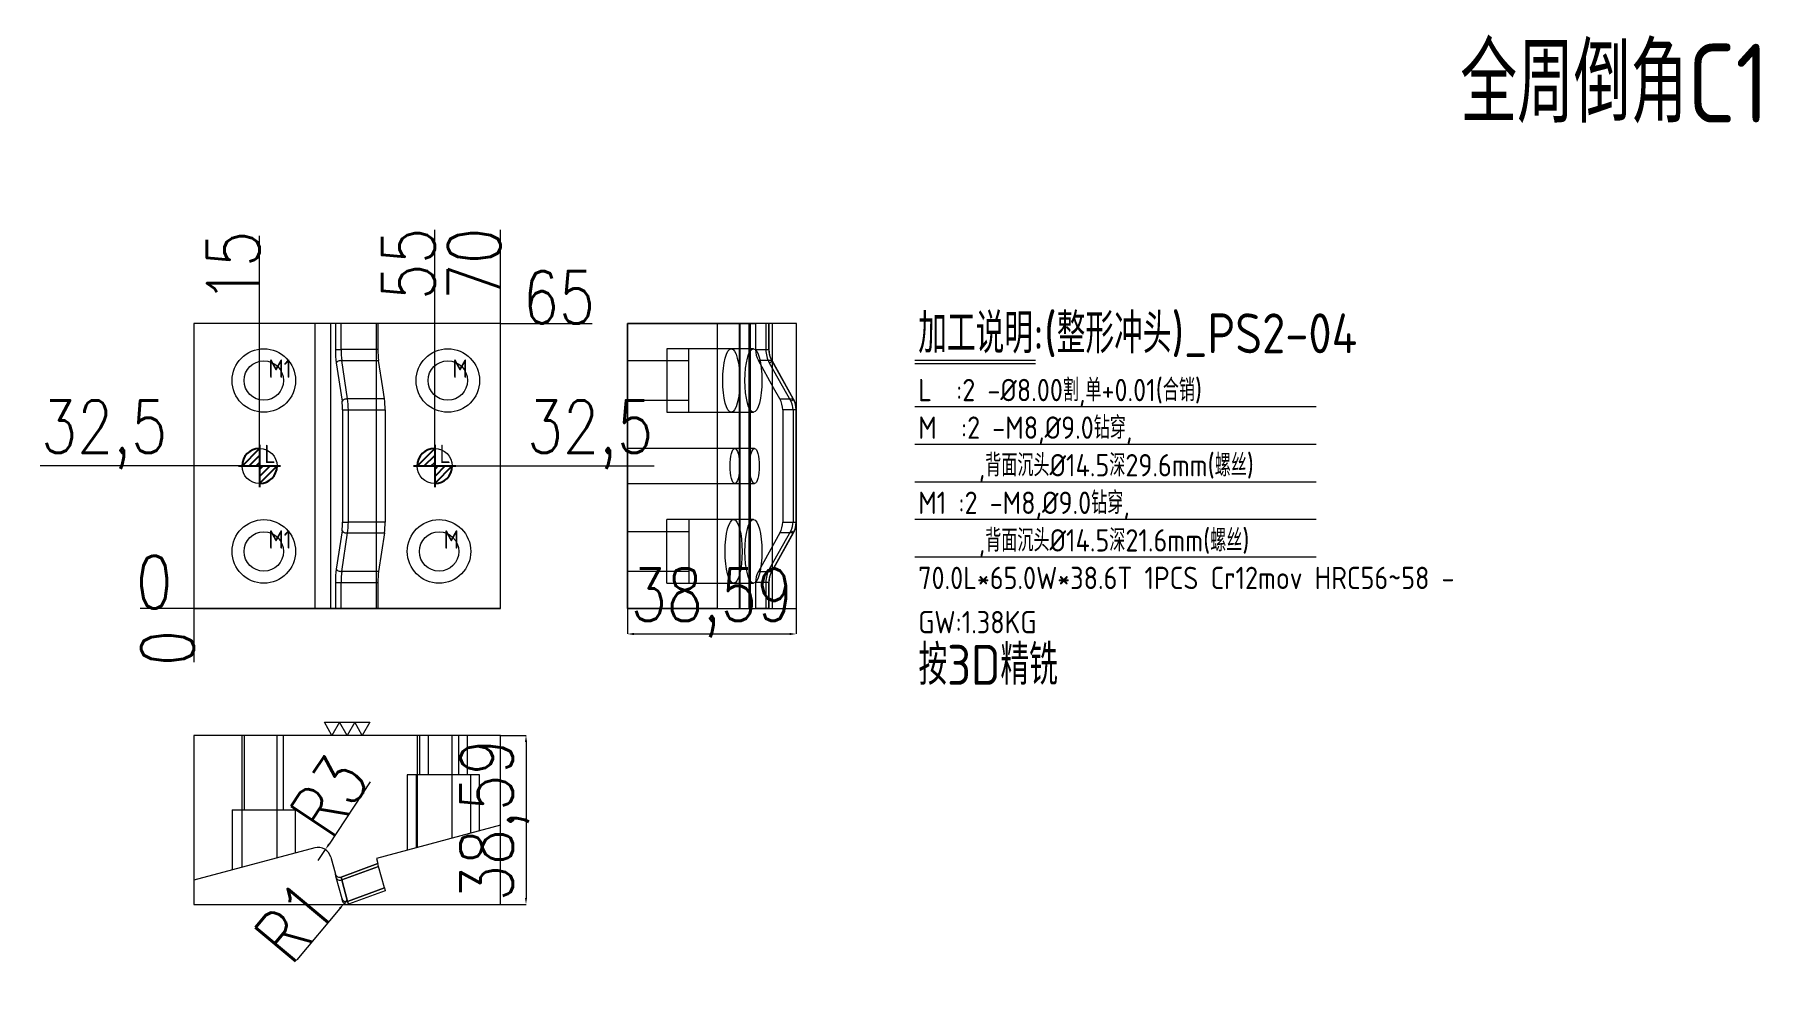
# Model space of a CAD drawing. Header units: millimetres. Extents: x 10166 to 10560, y 28954 to 29169.
import ezdxf

# ---------------------------------------------------------------- set-up
doc = ezdxf.new("R2010")
doc.units = ezdxf.units.MM
doc.linetypes.add('DASHED', pattern=[0])
doc.layers.add('DIE', color=20, linetype='Continuous', lineweight=20)
doc.layers.add('DIM', color=4, linetype='Continuous', lineweight=20)
doc.layers.add('PS2', color=7, linetype='Continuous')
doc.layers.add('PS2_W', color=1, linetype='Continuous')
doc.styles.add('gbenor', font='gbenor.shx', dxfattribs={"bigfont": 'gbcbig.shx'})
doc.styles.add('TXT', font='txt.shx', dxfattribs={"width": 0.8, "bigfont": 'ctxt.shx'})
doc.dimstyles.new('零件', dxfattribs={"dimscale": 1.5, "dimtxt": 8, "dimasz": 1, "dimexe": 0, "dimexo": 0, "dimgap": 0, "dimtad": 1, "dimtxsty": 'TXT', "dimcen": 0, "dimclrd": 252, "dimclre": 252, "dimclrt": 4, "dimazin": 3, "dimtp": 0.001, "dimtm": 0.001, "dimtfac": 1, "dimtmove": 0, "dimatfit": 3, "dimlwd": 5, "dimlwe": 5})

# ---------------------------------------------------------------- blocks, each defined once
blk = doc.blocks.new('*D1109')
at = {"layer": 'Defpoints', "color": 0}
for p in [(10257.4, 29070.84), (10278.25, 29070.84), (10202.4, 29038.34)]:
    blk.add_point(p, dxfattribs=at)
at = {"layer": 'DIM', "color": 252, "lineweight": 5}
for p, q in [((10257.4, 29070.84), (10272.25, 29070.84)), ((10272.25, 29070.84), (10275.25, 29070.84)), ((10275.25, 29070.84), (10307.5, 29070.84))]:
    blk.add_line(p, q, dxfattribs=at)
at = {"layer": 'DIM', "color": 4, "lineweight": 5, "insert": (10292.88, 29077.98), "char_height": 12, "attachment_point": 5, "style": 'TXT'}
blk.add_mtext('32,5', dxfattribs=at)
blk = doc.blocks.new('*D1110')
at = {"layer": 'Defpoints', "color": 0}
for p in [(10272.4, 29103.34), (10278.25, 29103.34), (10202.4, 29038.34)]:
    blk.add_point(p, dxfattribs=at)
at = {"layer": 'DIM', "color": 252, "lineweight": 5}
blk.add_line((10272.4, 29103.34), (10293.33, 29103.34), dxfattribs=at)
at = {"layer": 'DIM', "color": 4, "lineweight": 5, "insert": (10285.79, 29109.34), "char_height": 12, "attachment_point": 5, "style": 'TXT'}
blk.add_mtext('65', dxfattribs=at)
blk = doc.blocks.new('*D1111')
at = {"layer": 'Defpoints', "color": 0}
for p in [(10196.55, 29038.34), (10202.4, 29038.34), (10202.4, 29038.34)]:
    blk.add_point(p, dxfattribs=at)
at = {"layer": 'DIM', "color": 252, "lineweight": 5}
blk.add_line((10202.4, 29038.34), (10190.15, 29038.34), dxfattribs=at)
at = {"layer": 'DIM', "color": 4, "lineweight": 5, "insert": (10193.35, 29044.34), "char_height": 12, "attachment_point": 5, "style": 'TXT'}
blk.add_mtext('0', dxfattribs=at)
blk = doc.blocks.new('*D1112')
at = {"layer": 'Defpoints', "color": 0}
for p in [(10196.55, 29070.84), (10217.4, 29070.84), (10202.4, 29038.34)]:
    blk.add_point(p, dxfattribs=at)
at = {"layer": 'DIM', "color": 252, "lineweight": 5}
for p, q in [((10199.55, 29070.84), (10167.29, 29070.84)), ((10202.55, 29070.84), (10199.55, 29070.84)), ((10217.4, 29070.84), (10202.55, 29070.84))]:
    blk.add_line(p, q, dxfattribs=at)
at = {"layer": 'DIM', "color": 4, "lineweight": 5, "insert": (10181.92, 29077.98), "char_height": 12, "attachment_point": 5, "style": 'TXT'}
blk.add_mtext('32,5', dxfattribs=at)
blk = doc.blocks.new('*D1113')
at = {"layer": 'Defpoints', "color": 0}
for p in [(10202.4, 29038.34), (10202.4, 29038.34), (10202.4, 29032.49)]:
    blk.add_point(p, dxfattribs=at)
at = {"layer": 'DIM', "color": 252, "lineweight": 5}
blk.add_line((10202.4, 29038.34), (10202.4, 29026.09), dxfattribs=at)
at = {"layer": 'DIM', "color": 4, "lineweight": 5, "insert": (10196.4, 29029.29), "char_height": 12, "attachment_point": 5, "rotation": 90, "style": 'TXT'}
blk.add_mtext('0', dxfattribs=at)
blk = doc.blocks.new('*D1114')
at = {"layer": 'Defpoints', "color": 0}
for p in [(10272.4, 29109.19), (10272.4, 29103.34), (10202.4, 29038.34)]:
    blk.add_point(p, dxfattribs=at)
at = {"layer": 'DIM', "color": 252, "lineweight": 5}
blk.add_line((10272.4, 29103.34), (10272.4, 29124.73), dxfattribs=at)
at = {"layer": 'DIM', "color": 4, "lineweight": 5, "insert": (10266.4, 29116.96), "char_height": 12, "attachment_point": 5, "rotation": 90, "style": 'TXT'}
blk.add_mtext('70', dxfattribs=at)
blk = doc.blocks.new('*D1115')
at = {"layer": 'Defpoints', "color": 0}
for p in [(10257.4, 29109.19), (10257.4, 29070.84), (10202.4, 29038.34)]:
    blk.add_point(p, dxfattribs=at)
at = {"layer": 'DIM', "color": 252, "lineweight": 5}
blk.add_line((10257.4, 29070.84), (10257.4, 29124.73), dxfattribs=at)
at = {"layer": 'DIM', "color": 4, "lineweight": 5, "insert": (10251.4, 29116.96), "char_height": 12, "attachment_point": 5, "rotation": 90, "style": 'TXT'}
blk.add_mtext('55', dxfattribs=at)
blk = doc.blocks.new('*D1116')
at = {"layer": 'Defpoints', "color": 0}
for p in [(10217.4, 29109.19), (10217.4, 29070.84), (10202.4, 29038.34)]:
    blk.add_point(p, dxfattribs=at)
at = {"layer": 'DIM', "color": 252, "lineweight": 5}
blk.add_line((10217.4, 29070.84), (10217.4, 29123.36), dxfattribs=at)
at = {"layer": 'DIM', "color": 4, "lineweight": 5, "insert": (10211.4, 29116.27), "char_height": 12, "attachment_point": 5, "rotation": 90, "style": 'TXT'}
blk.add_mtext('15', dxfattribs=at)
blk = doc.blocks.new('*D1117')
at = {"layer": 'Defpoints', "color": 0}
for p in [(10272.4, 29009.34), (10272.4, 28970.75), (10278.25, 28970.75)]:
    blk.add_point(p, dxfattribs=at)
at = {"layer": 'DIM', "color": 252, "lineweight": 5}
for p, q in [((10272.4, 29009.34), (10278.25, 29009.34)), ((10278.25, 29007.84), (10278.25, 28972.25)), ((10272.4, 28970.75), (10278.25, 28970.75))]:
    blk.add_line(p, q, dxfattribs=at)
at = {"layer": 'DIM', "color": 252}
for points in [[(10278.5, 29007.84), (10278, 29007.84), (10278.25, 29009.34)], [(10278, 28972.25), (10278.5, 28972.25), (10278.25, 28970.75)]]:
    blk.add_solid(points, dxfattribs=at)
at = {"layer": 'DIM', "color": 4, "lineweight": 5, "insert": (10271.1, 28990.04), "char_height": 12, "attachment_point": 5, "rotation": 90, "style": 'TXT'}
blk.add_mtext('38,59', dxfattribs=at)
blk = doc.blocks.new('*D1118')
at = {"layer": 'Defpoints', "color": 0}
for p in [(10301.4, 29038.34), (10339.98, 29038.34), (10339.98, 29032.49)]:
    blk.add_point(p, dxfattribs=at)
at = {"layer": 'DIM', "color": 252, "lineweight": 5}
for p, q in [((10301.4, 29038.34), (10301.4, 29032.49)), ((10339.98, 29038.34), (10339.98, 29032.49)), ((10302.9, 29032.49), (10338.48, 29032.49))]:
    blk.add_line(p, q, dxfattribs=at)
at = {"layer": 'DIM', "color": 252}
for points in [[(10302.9, 29032.74), (10302.9, 29032.24), (10301.4, 29032.49)], [(10338.48, 29032.24), (10338.48, 29032.74), (10339.98, 29032.49)]]:
    blk.add_solid(points, dxfattribs=at)
at = {"layer": 'DIM', "color": 4, "lineweight": 5, "insert": (10320.69, 29039.63), "char_height": 12, "attachment_point": 5, "style": 'TXT'}
blk.add_mtext('38,59', dxfattribs=at)
blk = doc.blocks.new('pg_hx_L0')
at = {"color": 230}
for p, q in [((-0.5, -0.003), (0, 0.497)), ((0, 0.6), (0, -0.6)), ((-0.6, 0), (0.6, 0)), ((-0.3, 0), (0, 0.3)), ((-0.1, 0), (0, 0.1)), ((0.5, 0.003), (0, -0.497)), ((0.1, 0), (0, -0.1)), ((0.3, 0), (0, -0.3))]:
    blk.add_line(p, q, dxfattribs=at)
for start, end in [(90, 180), (270, 0)]:
    blk.add_arc((0, 0), 0.5, start, end, dxfattribs=at)
blk = doc.blocks.new('pg_hx_LLL0')
blk.add_blockref('pg_hx_L0', (0, 0))
blk = doc.blocks.new('*D1119')
at = {"layer": 'Defpoints', "color": 0}
for p in [(10236.7, 28970.98), (10237.34, 28971.75)]:
    blk.add_point(p, dxfattribs=at)
at = {"layer": 'DIE', "color": 252, "linetype": 'Continuous', "lineweight": 5, "ltscale": 0.2}
for p, q in [((10235.74, 28969.83), (10225.93, 28958.08)), ((10237.34, 28971.75), (10236.7, 28970.98))]:
    blk.add_line(p, q, dxfattribs=at)
at = {"layer": 'DIE', "color": 252}
blk.add_solid([(10235.93, 28969.67), (10235.55, 28969.99), (10236.7, 28970.98)], dxfattribs=at)
at = {"layer": 'DIE', "color": 4, "lineweight": 5, "insert": (10225.43, 28966.84), "char_height": 12, "attachment_point": 5, "rotation": 50.1593, "style": 'TXT'}
blk.add_mtext('R1', dxfattribs=at)
blk = doc.blocks.new('*D1120')
at = {"layer": 'Defpoints', "color": 0}
for p in [(10230.78, 28980.77), (10232.44, 28983.27)]:
    blk.add_point(p, dxfattribs=at)
at = {"layer": 'DIE', "color": 252, "linetype": 'Continuous', "lineweight": 5, "ltscale": 0.2}
for p, q in [((10242.68, 28998.73), (10233.27, 28984.52)), ((10230.78, 28980.77), (10232.44, 28983.27))]:
    blk.add_line(p, q, dxfattribs=at)
at = {"layer": 'DIE', "color": 252}
blk.add_solid([(10233.06, 28984.66), (10233.47, 28984.39), (10232.44, 28983.27)], dxfattribs=at)
at = {"layer": 'DIE', "color": 4, "lineweight": 5, "insert": (10233.38, 28995.57), "char_height": 12, "attachment_point": 5, "rotation": 56.4792, "style": 'TXT'}
blk.add_mtext('R3', dxfattribs=at)

msp = doc.modelspace()

# ---------------------------------------------------------------- linework, layer by layer
at = {"layer": 'DIE', "color": 2, "linetype": 'Continuous', "lineweight": 5, "ltscale": 0.2}
msp.add_lwpolyline([(10242.593, 29012.337), (10240.861, 29009.337), (10239.129, 29012.337), (10237.397, 29009.337), (10235.664, 29012.337), (10233.932, 29009.337), (10232.2, 29012.337), (10242.593, 29012.337)], close=True, dxfattribs=at)
at = {"layer": 'DIM', "color": 8, "linetype": 'Continuous', "lineweight": 5}
for p, q in [((10367.041, 29095.003), (10394.559, 29095.003)), ((10367.041, 29094.246), (10394.559, 29094.246)), ((10367.041, 29084.407), (10458.684, 29084.407)), ((10367.041, 29075.831), (10458.684, 29075.831)), ((10367.041, 29067.254), (10458.684, 29067.254)), ((10367.041, 29058.678), (10458.684, 29058.678)), ((10367.041, 29050.102), (10458.684, 29050.102))]:
    msp.add_line(p, q, dxfattribs=at)
at = {"layer": 'DIM', "color": 252, "linetype": 'DASHED', "lineweight": 5}
msp.add_lwpolyline([(10202.397, 29103.337), (10202.397, 29038.337), (10272.397, 29038.337), (10272.397, 29103.337)], close=True, dxfattribs=at)
at = {"layer": 'DIM', "color": 252, "linetype": 'DASHED', "lineweight": 5, "ltscale": 0.263744}
for points in [[(10301.397, 29038.337), (10339.982, 29038.337), (10339.982, 29103.337), (10301.397, 29103.337)], [(10202.397, 28970.752), (10272.397, 28970.752), (10272.397, 29009.337), (10202.397, 29009.337)]]:
    msp.add_lwpolyline(points, close=True, dxfattribs=at)
at = {"layer": 'PS2', "color": 11, "linetype": 'Continuous', "lineweight": 5}
for p, q in [((10202.397, 29103.337), (10202.397, 29038.337)), ((10272.397, 29103.337), (10202.397, 29103.337)), ((10272.397, 29038.337), (10272.397, 29103.337)), ((10301.397, 29038.337), (10301.397, 29103.337)), ((10301.397, 29103.337), (10321.916, 29103.337)), ((10321.916, 29103.337), (10329.494, 29103.337)), ((10321.916, 29103.337), (10321.916, 29038.337)), ((10329.494, 29103.337), (10330.656, 29103.337)), ((10329.494, 29038.337), (10329.494, 29103.337)), ((10333.716, 29103.337), (10330.656, 29103.337)), ((10330.656, 29103.337), (10330.656, 29097.399)), ((10333.776, 29103.337), (10333.716, 29103.337)), ((10333.776, 29097.399), (10333.776, 29103.337)), ((10334.461, 29103.337), (10333.776, 29103.337)), ((10334.461, 29103.337), (10334.461, 29094.828)), ((10334.796, 29088.663), (10331.305, 29094.899)), ((10339.335, 29086.123), (10334.428, 29094.887)), ((10336.212, 29086.134), (10334.796, 29088.663)), ((10336.861, 29083.634), (10336.861, 29058.046)), ((10339.982, 29058.046), (10339.982, 29083.634)), ((10336.212, 29055.546), (10331.305, 29046.781)), ((10334.428, 29046.793), (10339.335, 29055.557)), ((10330.656, 29044.281), (10330.656, 29038.337)), ((10333.776, 29038.337), (10333.776, 29044.281)), ((10334.461, 29046.851), (10334.461, 29038.337)), ((10272.397, 29038.337), (10202.397, 29038.337)), ((10321.916, 29038.337), (10301.397, 29038.337)), ((10321.916, 29038.337), (10329.494, 29038.337)), ((10329.494, 29038.337), (10330.656, 29038.337)), ((10333.716, 29038.337), (10330.656, 29038.337)), ((10333.716, 29038.337), (10333.776, 29038.337)), ((10333.776, 29038.337), (10334.461, 29038.337)), ((10272.397, 29009.337), (10202.397, 29009.337)), ((10202.397, 29009.337), (10202.397, 28976.273)), ((10272.397, 28988.818), (10272.397, 29009.337)), ((10272.397, 28988.818), (10244.115, 28981.24)), ((10230.005, 28983.671), (10202.397, 28976.273)), ((10233.679, 28981.549), (10234.711, 28977.699)), ((10236.019, 28977.018), (10244.426, 28980.078)), ((10244.115, 28981.24), (10244.426, 28980.078)), ((10244.6, 28979.429), (10244.426, 28980.078)), ((10234.92, 28976.92), (10234.711, 28977.699)), ((10236.235, 28972.013), (10234.92, 28976.92)), ((10245.915, 28974.522), (10244.6, 28979.429)), ((10246.089, 28973.873), (10237.682, 28970.813)), ((10245.915, 28974.522), (10246.089, 28973.873)), ((10236.374, 28971.493), (10236.235, 28972.013))]:
    msp.add_line(p, q, dxfattribs=at)
at = {"layer": 'PS2', "color": 155, "linetype": 'DASHED', "lineweight": 5, "ltscale": 0.263744}
for p, q in [((10230.005, 29103.337), (10230.005, 29038.337)), ((10233.679, 29038.337), (10233.679, 29103.337)), ((10234.711, 29103.337), (10234.711, 29097.399)), ((10236.019, 29097.399), (10236.019, 29103.337)), ((10327.063, 29103.337), (10327.063, 29038.337)), ((10329.185, 29038.337), (10329.185, 29103.337)), ((10333.035, 29103.337), (10333.035, 29097.399)), ((10234.711, 29097.399), (10236.019, 29097.399)), ((10234.92, 29094.399), (10236.235, 29085.634)), ((10244.426, 29097.399), (10236.019, 29097.399)), ((10237.497, 29086.134), (10236.182, 29094.899)), ((10236.182, 29094.899), (10244.6, 29094.899)), ((10333.814, 29094.399), (10338.721, 29085.634)), ((10236.374, 29083.634), (10236.374, 29058.046)), ((10236.374, 29083.634), (10237.682, 29083.634)), ((10245.915, 29086.134), (10237.497, 29086.134)), ((10237.682, 29058.046), (10237.682, 29083.634)), ((10237.682, 29083.634), (10246.089, 29083.634)), ((10339.24, 29083.634), (10339.24, 29058.046)), ((10236.235, 29056.046), (10234.92, 29047.281)), ((10236.182, 29046.781), (10237.497, 29055.546)), ((10236.374, 29058.046), (10237.682, 29058.046)), ((10237.497, 29055.546), (10245.915, 29055.546)), ((10246.089, 29058.046), (10237.682, 29058.046)), ((10338.721, 29056.046), (10333.814, 29047.281)), ((10234.711, 29044.281), (10236.019, 29044.281)), ((10234.711, 29044.281), (10234.711, 29038.337)), ((10236.019, 29038.337), (10236.019, 29044.281)), ((10236.019, 29044.281), (10244.426, 29044.281)), ((10244.6, 29046.781), (10236.182, 29046.781)), ((10333.035, 29044.281), (10333.035, 29038.337)), ((10236.182, 28976.365), (10236.019, 28977.018)), ((10236.182, 28976.365), (10244.6, 28979.429)), ((10237.497, 28971.458), (10236.182, 28976.365)), ((10245.915, 28974.522), (10237.497, 28971.458)), ((10237.682, 28970.813), (10237.497, 28971.458))]:
    msp.add_line(p, q, dxfattribs=at)
at = {"layer": 'PS2', "color": 11, "linetype": 'DASHED', "lineweight": 5, "ltscale": 0.263744}
for p, q in [((10244.115, 29038.337), (10244.115, 29103.337)), ((10244.426, 29103.337), (10244.426, 29097.399)), ((10326.961, 29103.337), (10326.961, 29038.337)), ((10245.536, 29088.663), (10244.6, 29094.899)), ((10334.461, 29094.828), (10334.461, 29046.851)), ((10245.915, 29086.134), (10245.536, 29088.663)), ((10246.089, 29083.634), (10246.089, 29058.046)), ((10245.915, 29055.546), (10244.6, 29046.781)), ((10244.426, 29044.281), (10244.426, 29038.337)), ((10244.426, 28980.078), (10236.019, 28977.018))]:
    msp.add_line(p, q, dxfattribs=at)
at = {"layer": 'PS2', "color": 155, "linetype": 'Continuous', "lineweight": 5}
for p, q in [((10333.716, 29097.399), (10333.716, 29103.337)), ((10330.656, 29097.399), (10333.716, 29097.399)), ((10334.369, 29094.899), (10331.305, 29094.899)), ((10333.776, 29097.399), (10333.716, 29097.399)), ((10339.276, 29086.134), (10334.369, 29094.899)), ((10336.212, 29086.134), (10339.276, 29086.134)), ((10339.921, 29083.634), (10336.861, 29083.634)), ((10339.982, 29083.634), (10339.921, 29083.634)), ((10339.921, 29058.046), (10339.921, 29083.634)), ((10334.369, 29046.781), (10339.276, 29055.546)), ((10339.276, 29055.546), (10336.212, 29055.546)), ((10336.861, 29058.046), (10339.921, 29058.046)), ((10339.982, 29058.046), (10339.921, 29058.046)), ((10333.716, 29044.281), (10330.656, 29044.281)), ((10331.305, 29046.781), (10334.369, 29046.781)), ((10333.776, 29044.281), (10333.716, 29044.281)), ((10333.716, 29038.337), (10333.716, 29044.281)), ((10236.019, 28977.018), (10236.182, 28976.365)), ((10244.6, 28979.429), (10236.182, 28976.365)), ((10236.182, 28976.365), (10237.497, 28971.458)), ((10237.497, 28971.458), (10245.915, 28974.522)), ((10237.497, 28971.458), (10237.682, 28970.813))]:
    msp.add_line(p, q, dxfattribs=at)
at = {"layer": 'PS2', "color": 31, "linetype": 'DASHED', "lineweight": 5, "ltscale": 0.263744}
for p, q in [((10310.397, 29094.84), (10301.397, 29094.84)), ((10315.397, 29094.84), (10310.396, 29094.84)), ((10325.132, 29097.59), (10310.397, 29097.59)), ((10310.397, 29097.59), (10310.397, 29083.09)), ((10315.397, 29083.09), (10315.397, 29097.59)), ((10330.179, 29097.59), (10325.131, 29097.59)), ((10301.397, 29085.84), (10310.397, 29085.84)), ((10310.396, 29085.84), (10315.397, 29085.84)), ((10310.397, 29083.09), (10325.132, 29083.09)), ((10325.131, 29083.09), (10330.179, 29083.09)), ((10310.397, 29055.84), (10301.397, 29055.84)), ((10315.397, 29055.84), (10310.396, 29055.84)), ((10325.667, 29058.59), (10310.397, 29058.59)), ((10310.397, 29044.09), (10310.397, 29058.59)), ((10315.397, 29058.59), (10315.397, 29044.09)), ((10330.179, 29058.59), (10325.667, 29058.59)), ((10301.397, 29046.84), (10310.397, 29046.84)), ((10310.396, 29046.84), (10315.397, 29046.84)), ((10310.397, 29044.09), (10325.667, 29044.09)), ((10325.667, 29044.09), (10330.179, 29044.09)), ((10213.877, 29009.337), (10213.877, 28992.337)), ((10222.877, 28992.337), (10222.877, 29009.337)), ((10253.897, 29009.337), (10253.897, 29000.337)), ((10255.897, 29009.337), (10255.897, 29000.337)), ((10262.897, 29000.337), (10262.897, 29009.337)), ((10264.897, 29000.337), (10264.897, 29009.337)), ((10251.147, 29000.337), (10251.147, 28983.124)), ((10258.397, 29000.337), (10251.147, 29000.337)), ((10253.147, 29000.337), (10253.147, 28983.66)), ((10265.647, 29000.337), (10258.397, 29000.337)), ((10267.647, 29000.337), (10265.646, 29000.337)), ((10265.647, 28987.009), (10265.647, 29000.337)), ((10267.647, 28987.545), (10267.647, 29000.337)), ((10211.127, 28992.337), (10211.127, 28978.612)), ((10211.127, 28992.337), (10225.627, 28992.337)), ((10225.627, 28982.498), (10225.627, 28992.337))]:
    msp.add_line(p, q, dxfattribs=at)
at = {"layer": 'PS2', "color": 30, "linetype": 'DASHED', "lineweight": 5, "ltscale": 0.263744}
for centre in [(10218.377, 29090.34), (10260.397, 29090.34), (10218.377, 29051.34), (10258.397, 29051.34)]:
    msp.add_circle(centre, 7.25, dxfattribs=at)
at = {"layer": 'PS2', "color": 42, "linetype": 'Continuous', "lineweight": 5}
for centre in [(10218.377, 29090.34), (10260.397, 29090.34), (10218.377, 29051.34), (10258.397, 29051.34)]:
    msp.add_circle(centre, 4.5, dxfattribs=at)
at = {"layer": 'PS2', "color": 11, "linetype": 'Continuous', "lineweight": 5}
for centre, radius, start, end in [((10230.781, 28980.773), 3, 15, 105), ((10235.677, 28977.958), 1, 195, 290), ((10237.34, 28971.752), 1, 195, 290)]:
    msp.add_arc(centre, radius, start, end, dxfattribs=at)
at = {"layer": 'PS2', "color": 155, "linetype": 'DASHED', "lineweight": 5, "ltscale": 0.263744}
for centre, major_axis, ratio, start_param, end_param in [((10236.27, 29097.399), (0, 6), 0.259808, 1.5707963, 2.0943951), ((10235.886, 29094.399), (-0.989, -0.148), 0.484345, 4.3365089, 5.9828561), ((10237.236, 29097.399), (0, 5), 0.243365, 1.5707963, 2.0943951), ((10338.853, 29097.399), (0, 6), 0.969616, 1.5707963, 2.0943951), ((10333.555, 29094.399), (-0.873, -0.488), 0.12978, 1.7986012, 3.1415807), ((10237.2, 29085.634), (-0.989, -0.148), 0.484345, 4.3365089, 5.9828561), ((10235.335, 29083.634), (0, 4), 0.259808, 4.712389, 5.2359878), ((10236.3, 29083.634), (0, 5), 0.27625, 4.712389, 5.2359878), ((10338.462, 29085.634), (-0.873, -0.488), 0.12978, 1.7986012, 3.1415807), ((10335.362, 29083.634), (0, 4), 0.969616, 4.712389, 5.2359878), ((10235.335, 29058.046), (0, 4), 0.259808, 4.1887902, 4.712389), ((10237.2, 29056.046), (-0.989, 0.148), 0.484345, 0.3003292, 1.9466764), ((10236.3, 29058.046), (0, 5), 0.27625, 4.1887902, 4.712389), ((10335.362, 29058.046), (0, 4), 0.969616, 4.1887902, 4.712389), ((10338.462, 29056.046), (-0.873, 0.488), 0.12978, 3.1416046, 4.4845841), ((10236.27, 29044.281), (0, 6), 0.259808, 1.0471976, 1.5707963), ((10235.886, 29047.281), (-0.989, 0.148), 0.484345, 0.3003292, 1.9466764), ((10338.853, 29044.281), (0, 6), 0.969616, 1.0471976, 1.5707963), ((10333.555, 29047.281), (-0.873, 0.488), 0.12978, 3.1416046, 4.4845841), ((10237.236, 29044.281), (0, 5), 0.243365, 1.0471976, 1.5707963), ((10235.886, 28977.178), (-0.966, -0.259), 0.865198, 0, 1.6463473), ((10237.2, 28972.272), (-0.966, -0.259), 0.865198, 0, 1.6463473)]:
    msp.add_ellipse(centre, major_axis=major_axis, ratio=ratio, start_param=start_param, end_param=end_param, dxfattribs=at)
at = {"layer": 'PS2', "color": 11, "linetype": 'DASHED', "lineweight": 5, "ltscale": 0.263744}
for centre, start_param, end_param in [((10245.725, 29097.399), 1.5707963, 2.094396), ((10244.79, 29083.634), 4.712389, 5.2359878), ((10244.79, 29058.046), 4.1887902, 4.712389), ((10245.725, 29044.281), 1.0471967, 1.5707963)]:
    msp.add_ellipse(centre, major_axis=(0, 5), ratio=0.259808, start_param=start_param, end_param=end_param, dxfattribs=at)
at = {"layer": 'PS2', "color": 31, "linetype": 'Continuous', "lineweight": 5}
for centre in [(10325.132, 29090.34), (10325.667, 29051.34)]:
    msp.add_ellipse(centre, major_axis=(0, 7.25), ratio=0.267949, dxfattribs=at)
at = {"layer": 'PS2', "color": 31, "linetype": 'DASHED', "lineweight": 5, "ltscale": 0.263744}
for centre in [(10330.179, 29090.34), (10330.179, 29051.34)]:
    msp.add_ellipse(centre, major_axis=(0, 7.25), ratio=0.267949, dxfattribs=at)
at = {"layer": 'PS2', "color": 11, "linetype": 'Continuous', "lineweight": 5}
for centre, start_param, end_param in [((10335.504, 29097.399), 1.5707963, 2.094396), ((10332.013, 29083.634), 4.712389, 5.2359878), ((10332.013, 29058.046), 4.1887902, 4.712389), ((10335.504, 29044.281), 1.0471967, 1.5707963)]:
    msp.add_ellipse(centre, major_axis=(0, 5), ratio=0.969616, start_param=start_param, end_param=end_param, dxfattribs=at)
at = {"layer": 'PS2', "color": 155, "linetype": 'Continuous', "lineweight": 5}
for centre, major_axis, ratio, start_param, end_param in [((10338.594, 29097.399), (0, 5), 0.9756, 1.5707963, 2.0943951), ((10333.555, 29094.399), (-0.873, -0.488), 0.12978, 3.141586, 3.4449485), ((10338.462, 29085.634), (-0.873, -0.488), 0.12978, 3.141586, 3.4449485), ((10335.103, 29083.634), (0, 5), 0.963631, 4.712389, 5.2359878), ((10335.103, 29058.046), (0, 5), 0.963631, 4.1887902, 4.712389), ((10338.462, 29056.046), (-0.873, 0.488), 0.12978, 2.8382368, 3.1415993), ((10338.594, 29044.281), (0, 5), 0.9756, 1.0471976, 1.5707963), ((10333.555, 29047.281), (-0.873, 0.488), 0.12978, 2.8382368, 3.1415993), ((10235.886, 28977.178), (0.966, 0.259), 0.865198, 3.1415927, 4.7879399), ((10237.2, 28972.272), (0.966, 0.259), 0.865198, 3.1415927, 4.7879399)]:
    msp.add_ellipse(centre, major_axis=major_axis, ratio=ratio, start_param=start_param, end_param=end_param, dxfattribs=at)
at = {"layer": 'PS2', "color": 11, "linetype": 'Continuous', "lineweight": 5}
for points, knots in [([(10334.428, 29094.887), (10334.426, 29094.891), (10334.419, 29094.904), (10334.407, 29094.926), (10334.393, 29094.952), (10334.379, 29094.978), (10334.365, 29095.004), (10334.351, 29095.03), (10334.337, 29095.057), (10334.324, 29095.083), (10334.311, 29095.11), (10334.298, 29095.136), (10334.285, 29095.163), (10334.272, 29095.19), (10334.259, 29095.217), (10334.247, 29095.244), (10334.234, 29095.271), (10334.222, 29095.298), (10334.21, 29095.325), (10334.198, 29095.352), (10334.187, 29095.379), (10334.175, 29095.407), (10334.164, 29095.434), (10334.152, 29095.462), (10334.141, 29095.489), (10334.13, 29095.517), (10334.12, 29095.545), (10334.109, 29095.572), (10334.099, 29095.6), (10334.088, 29095.628), (10334.078, 29095.656), (10334.068, 29095.684), (10334.058, 29095.712), (10334.049, 29095.74), (10334.039, 29095.769), (10334.03, 29095.797), (10334.021, 29095.825), (10334.012, 29095.854), (10334.003, 29095.882), (10333.994, 29095.911), (10333.986, 29095.939), (10333.978, 29095.968), (10333.969, 29095.996), (10333.961, 29096.025), (10333.954, 29096.054), (10333.946, 29096.083), (10333.938, 29096.112), (10333.931, 29096.14), (10333.924, 29096.169), (10333.917, 29096.198), (10333.91, 29096.227), (10333.903, 29096.256), (10333.897, 29096.286), (10333.891, 29096.315), (10333.884, 29096.344), (10333.878, 29096.373), (10333.873, 29096.402), (10333.867, 29096.432), (10333.862, 29096.461), (10333.856, 29096.49), (10333.851, 29096.52), (10333.846, 29096.549), (10333.841, 29096.579), (10333.837, 29096.608), (10333.832, 29096.638), (10333.828, 29096.667), (10333.824, 29096.697), (10333.82, 29096.726), (10333.816, 29096.756), (10333.812, 29096.785), (10333.809, 29096.815), (10333.806, 29096.845), (10333.803, 29096.874), (10333.8, 29096.904), (10333.797, 29096.934), (10333.794, 29096.964), (10333.792, 29096.993), (10333.79, 29097.023), (10333.788, 29097.053), (10333.786, 29097.083), (10333.784, 29097.113), (10333.782, 29097.142), (10333.781, 29097.172), (10333.78, 29097.202), (10333.779, 29097.232), (10333.778, 29097.262), (10333.777, 29097.292), (10333.777, 29097.322), (10333.776, 29097.351), (10333.776, 29097.377), (10333.776, 29097.393), (10333.776, 29097.399)], [0, 0, 0, 0, 0.0055061, 0.0168916, 0.0282763, 0.03966, 0.0510427, 0.0624244, 0.0738051, 0.0851848, 0.0965636, 0.1079414, 0.1193183, 0.1306943, 0.1420693, 0.1534435, 0.1648167, 0.176189, 0.1875605, 0.1989311, 0.2103008, 0.2216697, 0.2330377, 0.2444049, 0.2557713, 0.2671368, 0.2785016, 0.2898656, 0.3012288, 0.3125913, 0.323953, 0.3353139, 0.3466742, 0.3580337, 0.3693925, 0.3807506, 0.392108, 0.4034647, 0.4148208, 0.4261762, 0.437531, 0.4488852, 0.4602387, 0.4715916, 0.482944, 0.4942957, 0.5056469, 0.5169976, 0.5283476, 0.5396972, 0.5510462, 0.5623948, 0.5737428, 0.5850903, 0.5964374, 0.607784, 0.6191302, 0.6304759, 0.6418212, 0.6531661, 0.6645106, 0.6758547, 0.6871984, 0.6985418, 0.7098848, 0.7212275, 0.7325699, 0.7439119, 0.7552537, 0.7665952, 0.7779364, 0.7892773, 0.800618, 0.8119584, 0.8232987, 0.8346387, 0.8459785, 0.8573181, 0.8686576, 0.8799969, 0.8913361, 0.9026751, 0.914014, 0.9253528, 0.9366915, 0.9480301, 0.9593687, 0.9707072, 0.9820456, 0.9933841, 1, 1, 1, 1]), ([(10339.982, 29083.634), (10339.982, 29083.64), (10339.982, 29083.656), (10339.981, 29083.682), (10339.981, 29083.712), (10339.98, 29083.742), (10339.98, 29083.772), (10339.979, 29083.802), (10339.978, 29083.832), (10339.977, 29083.862), (10339.975, 29083.892), (10339.974, 29083.922), (10339.972, 29083.952), (10339.97, 29083.982), (10339.968, 29084.012), (10339.965, 29084.042), (10339.963, 29084.072), (10339.96, 29084.102), (10339.957, 29084.132), (10339.954, 29084.162), (10339.951, 29084.192), (10339.948, 29084.222), (10339.944, 29084.251), (10339.941, 29084.281), (10339.937, 29084.311), (10339.933, 29084.341), (10339.928, 29084.371), (10339.924, 29084.4), (10339.919, 29084.43), (10339.915, 29084.46), (10339.91, 29084.489), (10339.905, 29084.519), (10339.899, 29084.549), (10339.894, 29084.578), (10339.888, 29084.608), (10339.882, 29084.637), (10339.876, 29084.667), (10339.87, 29084.696), (10339.864, 29084.725), (10339.858, 29084.755), (10339.851, 29084.784), (10339.844, 29084.813), (10339.837, 29084.842), (10339.83, 29084.872), (10339.823, 29084.901), (10339.815, 29084.93), (10339.807, 29084.959), (10339.799, 29084.988), (10339.791, 29085.017), (10339.783, 29085.046), (10339.775, 29085.074), (10339.766, 29085.103), (10339.758, 29085.132), (10339.749, 29085.161), (10339.74, 29085.189), (10339.73, 29085.218), (10339.721, 29085.246), (10339.712, 29085.275), (10339.702, 29085.303), (10339.692, 29085.331), (10339.682, 29085.36), (10339.672, 29085.388), (10339.661, 29085.416), (10339.651, 29085.444), (10339.64, 29085.472), (10339.629, 29085.5), (10339.618, 29085.528), (10339.607, 29085.556), (10339.596, 29085.583), (10339.584, 29085.611), (10339.572, 29085.639), (10339.561, 29085.666), (10339.549, 29085.694), (10339.536, 29085.721), (10339.524, 29085.748), (10339.512, 29085.775), (10339.499, 29085.803), (10339.486, 29085.83), (10339.473, 29085.857), (10339.46, 29085.883), (10339.447, 29085.91), (10339.433, 29085.937), (10339.42, 29085.964), (10339.406, 29085.99), (10339.392, 29086.017), (10339.378, 29086.043), (10339.364, 29086.069), (10339.349, 29086.096), (10339.34, 29086.114), (10339.335, 29086.123)], [0, 0, 0, 0, 0.0067339, 0.0182814, 0.0298288, 0.0413763, 0.0529238, 0.0644712, 0.0760187, 0.0875662, 0.0991136, 0.1106611, 0.1222085, 0.133756, 0.1453034, 0.1568508, 0.1683982, 0.1799456, 0.1914929, 0.2030403, 0.2145876, 0.2261349, 0.2376821, 0.2492294, 0.2607766, 0.2723237, 0.2838709, 0.295418, 0.306965, 0.318512, 0.330059, 0.341606, 0.3531529, 0.3646997, 0.3762465, 0.3877932, 0.3993399, 0.4108865, 0.4224331, 0.4339796, 0.4455261, 0.4570725, 0.4686188, 0.480165, 0.4917112, 0.5032573, 0.5148034, 0.5263494, 0.5378952, 0.549441, 0.5609868, 0.5725324, 0.584078, 0.5956234, 0.6071688, 0.6187141, 0.6302593, 0.6418044, 0.6533494, 0.6648942, 0.676439, 0.6879837, 0.6995283, 0.7110728, 0.7226171, 0.7341613, 0.7457055, 0.7572495, 0.7687934, 0.7803371, 0.7918808, 0.8034243, 0.8149677, 0.8265109, 0.838054, 0.849597, 0.8611398, 0.8726825, 0.8842251, 0.8957675, 0.9073098, 0.9188519, 0.9303939, 0.9419357, 0.9534774, 0.9650189, 0.9765602, 0.9881014, 1, 1, 1, 1]), ([(10339.335, 29055.557), (10339.337, 29055.562), (10339.345, 29055.576), (10339.358, 29055.599), (10339.372, 29055.625), (10339.386, 29055.651), (10339.4, 29055.678), (10339.414, 29055.704), (10339.427, 29055.731), (10339.441, 29055.757), (10339.454, 29055.784), (10339.467, 29055.811), (10339.48, 29055.838), (10339.493, 29055.865), (10339.506, 29055.892), (10339.519, 29055.919), (10339.531, 29055.947), (10339.543, 29055.974), (10339.555, 29056.001), (10339.567, 29056.029), (10339.579, 29056.056), (10339.591, 29056.084), (10339.602, 29056.112), (10339.613, 29056.139), (10339.624, 29056.167), (10339.635, 29056.195), (10339.646, 29056.223), (10339.657, 29056.251), (10339.667, 29056.279), (10339.677, 29056.307), (10339.687, 29056.336), (10339.697, 29056.364), (10339.707, 29056.392), (10339.717, 29056.421), (10339.726, 29056.449), (10339.736, 29056.478), (10339.745, 29056.506), (10339.754, 29056.535), (10339.762, 29056.564), (10339.771, 29056.592), (10339.779, 29056.621), (10339.788, 29056.65), (10339.796, 29056.679), (10339.804, 29056.708), (10339.812, 29056.737), (10339.819, 29056.766), (10339.827, 29056.795), (10339.834, 29056.824), (10339.841, 29056.853), (10339.848, 29056.883), (10339.855, 29056.912), (10339.861, 29056.941), (10339.868, 29056.97), (10339.874, 29057), (10339.88, 29057.029), (10339.886, 29057.059), (10339.891, 29057.088), (10339.897, 29057.118), (10339.902, 29057.147), (10339.907, 29057.177), (10339.912, 29057.207), (10339.917, 29057.236), (10339.922, 29057.266), (10339.926, 29057.296), (10339.931, 29057.325), (10339.935, 29057.355), (10339.939, 29057.385), (10339.943, 29057.415), (10339.946, 29057.445), (10339.95, 29057.474), (10339.953, 29057.504), (10339.956, 29057.534), (10339.959, 29057.564), (10339.962, 29057.594), (10339.964, 29057.624), (10339.967, 29057.654), (10339.969, 29057.684), (10339.971, 29057.714), (10339.973, 29057.744), (10339.974, 29057.774), (10339.976, 29057.804), (10339.977, 29057.834), (10339.978, 29057.864), (10339.979, 29057.894), (10339.98, 29057.924), (10339.981, 29057.954), (10339.981, 29057.984), (10339.982, 29058.015), (10339.982, 29058.035), (10339.982, 29058.046)], [0, 0, 0, 0, 0.0067531, 0.0182929, 0.0298327, 0.0413727, 0.0529128, 0.0644531, 0.0759936, 0.0875342, 0.099075, 0.110616, 0.1221571, 0.1336984, 0.1452398, 0.1567814, 0.1683232, 0.1798651, 0.1914071, 0.2029493, 0.2144916, 0.2260341, 0.2375767, 0.2491194, 0.2606623, 0.2722053, 0.2837485, 0.2952918, 0.3068352, 0.3183787, 0.3299223, 0.3414661, 0.35301, 0.364554, 0.3760981, 0.3876424, 0.3991867, 0.4107311, 0.4222757, 0.4338204, 0.4453651, 0.45691, 0.468455, 0.48, 0.4915452, 0.5030904, 0.5146358, 0.5261812, 0.5377267, 0.5492723, 0.560818, 0.5723637, 0.5839096, 0.5954555, 0.6070015, 0.6185476, 0.6300937, 0.6416399, 0.6531862, 0.6647325, 0.6762789, 0.6878254, 0.6993719, 0.7109185, 0.7224652, 0.7340119, 0.7455586, 0.7571054, 0.7686523, 0.7801992, 0.7917461, 0.8032931, 0.8148401, 0.8263872, 0.8379343, 0.8494814, 0.8610286, 0.8725758, 0.884123, 0.8956703, 0.9072176, 0.9187649, 0.9303122, 0.9418596, 0.9534069, 0.9649543, 0.9765018, 0.9880492, 1, 1, 1, 1]), ([(10333.776, 29044.281), (10333.776, 29044.286), (10333.776, 29044.301), (10333.776, 29044.325), (10333.777, 29044.355), (10333.777, 29044.385), (10333.778, 29044.415), (10333.779, 29044.445), (10333.78, 29044.475), (10333.781, 29044.504), (10333.782, 29044.534), (10333.784, 29044.564), (10333.785, 29044.594), (10333.787, 29044.624), (10333.789, 29044.654), (10333.792, 29044.683), (10333.794, 29044.713), (10333.797, 29044.743), (10333.799, 29044.773), (10333.802, 29044.802), (10333.805, 29044.832), (10333.809, 29044.862), (10333.812, 29044.891), (10333.816, 29044.921), (10333.819, 29044.951), (10333.823, 29044.98), (10333.827, 29045.01), (10333.832, 29045.039), (10333.836, 29045.069), (10333.841, 29045.098), (10333.846, 29045.128), (10333.851, 29045.157), (10333.856, 29045.186), (10333.861, 29045.216), (10333.866, 29045.245), (10333.872, 29045.274), (10333.878, 29045.304), (10333.884, 29045.333), (10333.89, 29045.362), (10333.896, 29045.391), (10333.903, 29045.42), (10333.909, 29045.449), (10333.916, 29045.478), (10333.923, 29045.507), (10333.93, 29045.536), (10333.938, 29045.565), (10333.945, 29045.594), (10333.953, 29045.623), (10333.961, 29045.652), (10333.969, 29045.68), (10333.977, 29045.709), (10333.985, 29045.738), (10333.994, 29045.766), (10334.002, 29045.795), (10334.011, 29045.823), (10334.02, 29045.852), (10334.029, 29045.88), (10334.038, 29045.908), (10334.048, 29045.936), (10334.057, 29045.965), (10334.067, 29045.993), (10334.077, 29046.021), (10334.087, 29046.049), (10334.097, 29046.077), (10334.108, 29046.104), (10334.118, 29046.132), (10334.129, 29046.16), (10334.14, 29046.188), (10334.151, 29046.215), (10334.162, 29046.243), (10334.174, 29046.27), (10334.185, 29046.298), (10334.197, 29046.325), (10334.209, 29046.352), (10334.221, 29046.379), (10334.233, 29046.406), (10334.245, 29046.433), (10334.258, 29046.46), (10334.27, 29046.487), (10334.283, 29046.514), (10334.296, 29046.541), (10334.309, 29046.567), (10334.323, 29046.594), (10334.336, 29046.62), (10334.349, 29046.647), (10334.363, 29046.673), (10334.377, 29046.699), (10334.391, 29046.725), (10334.405, 29046.751), (10334.418, 29046.774), (10334.425, 29046.787), (10334.428, 29046.793)], [0, 0, 0, 0, 0.0055024, 0.0168408, 0.0281792, 0.0395176, 0.0508561, 0.0621946, 0.0735331, 0.0848718, 0.0962105, 0.1075493, 0.1188882, 0.1302272, 0.1415664, 0.1529057, 0.1642451, 0.1755848, 0.1869246, 0.1982646, 0.2096048, 0.2209453, 0.232286, 0.2436269, 0.2549681, 0.2663096, 0.2776513, 0.2889934, 0.3003357, 0.3116784, 0.3230215, 0.3343648, 0.3457086, 0.3570527, 0.3683972, 0.3797421, 0.3910874, 0.4024331, 0.4137792, 0.4251259, 0.4364729, 0.4478205, 0.4591685, 0.470517, 0.481866, 0.4932156, 0.5045657, 0.5159163, 0.5272675, 0.5386193, 0.5499716, 0.5613245, 0.5726781, 0.5840322, 0.595387, 0.6067424, 0.6180985, 0.6294552, 0.6408126, 0.6521707, 0.6635295, 0.674889, 0.6862492, 0.6976102, 0.7089719, 0.7203343, 0.7316975, 0.7430615, 0.7544263, 0.7657918, 0.7771582, 0.7885254, 0.7998934, 0.8112623, 0.822632, 0.8340026, 0.845374, 0.8567463, 0.8681195, 0.8794936, 0.8908687, 0.9022446, 0.9136215, 0.9249993, 0.9363781, 0.9477578, 0.9591385, 0.9705202, 0.9819028, 0.9932865, 1, 1, 1, 1])]:
    msp.add_open_spline(points, degree=3, knots=knots, dxfattribs=at)
at = {"layer": 'PS2_W', "color": 1, "linetype": 'DASHED', "lineweight": 5, "ltscale": 0.263744}
for p, q in [((10325.935, 29074.84), (10301.397, 29074.84)), ((10330.442, 29074.84), (10325.935, 29074.84)), ((10301.397, 29066.84), (10325.935, 29066.84)), ((10325.935, 29066.84), (10330.442, 29066.84)), ((10213.396, 29009.337), (10213.396, 28979.22)), ((10221.397, 28981.364), (10221.397, 29009.337)), ((10253.396, 29009.337), (10253.396, 28983.727)), ((10261.397, 28985.87), (10261.397, 29009.337))]:
    msp.add_line(p, q, dxfattribs=at)
at = {"layer": 'PS2_W', "color": 1, "linetype": 'Continuous', "lineweight": 5}
for centre in [(10217.397, 29070.84), (10257.397, 29070.84)]:
    msp.add_circle(centre, 4, dxfattribs=at)
msp.add_ellipse((10325.935, 29070.84), major_axis=(0, 4), ratio=0.267949, dxfattribs=at)
at = {"layer": 'PS2_W', "color": 1, "linetype": 'DASHED', "lineweight": 5, "ltscale": 0.263744}
msp.add_ellipse((10330.442, 29070.84), major_axis=(0, 4), ratio=0.267949, dxfattribs=at)

# ---------------------------------------------------------------- block references
at = {"layer": 'PS2', "lineweight": 5, "ltscale": 0.263744, "xscale": 8, "yscale": 8, "zscale": 8}
for p in [(10217.397, 29070.84), (10257.397, 29070.84)]:
    msp.add_blockref('pg_hx_LLL0', p, dxfattribs=at)

# ---------------------------------------------------------------- texts
at = {"layer": 'DIM', "color": 6, "lineweight": 5, "style": 'gbenor'}
msp.add_text('全周倒角C1', height=18, dxfattribs=at).set_placement((10491.591, 29149.213))
at = {"layer": 'DIM', "color": 4, "lineweight": 5, "style": 'gbenor'}
for s, height, p in [('加工说明:(整形冲头)_PS2-04', 9.1, (10367.818, 29096.573)), ('M1', 4.2, (10219.438, 29090.967)), ('M', 4.2, (10261.457, 29090.967)), ('M  :2 -M8,%%c9.0钻穿,', 5.1, (10367.806, 29077.043)), ('L', 4.2, (10218.496, 29071.487)), ('L', 4.2, (10258.496, 29071.487)), ('     ,背面沉头%%c14.5深29.6mm(螺丝)', 5.1, (10367.806, 29068.467)), ('M1 :2 -M8,%%c9.0钻穿,', 5.1, (10367.806, 29059.891)), ('M1', 4.2, (10219.438, 29051.967)), ('M', 4.2, (10259.457, 29051.967)), ('     ,背面沉头%%C14.5深21.6mm(螺丝)', 5.1, (10367.806, 29051.314)), ('70.0L*65.0W*38.6T 1PCS Cr12mov HRC56~58 -', 5.1, (10367.806, 29042.738)), ('GW:1.38KG', 5.1, (10367.806, 29032.647))]:
    msp.add_text(s, height=height, dxfattribs=at).set_placement(p)
at = {"layer": 'DIM', "color": 1, "lineweight": 5, "style": 'gbenor'}
msp.add_text('L  :2 -%%c8.00割,单+0.01(合销)', height=5.1, dxfattribs=at).set_placement((10367.806, 29085.62))
at = {"layer": 'DIM', "color": 2, "lineweight": 5, "style": 'gbenor'}
msp.add_text('按3D精铣', height=9.1, dxfattribs=at).set_placement((10367.884, 29020.888))

# ---------------------------------------------------------------- dimensions: what is measured, and where the dimension line sits
at = {"layer": 'DIE', "color": 2, "linetype": 'Continuous', "lineweight": 5, "ltscale": 0.2}
dim = msp.add_radius_dim(center=(10230.781, 28980.773), mpoint=(10232.438, 28983.274), dimstyle='零件', dxfattribs=at)
dim.commit()
dim.dimension.update_dxf_attribs({"geometry": '*D1120', "text_midpoint": (10233.385, 28995.567)})
dim = msp.add_radius_dim(center=(10237.34, 28971.752), mpoint=(10236.699, 28970.984), dimstyle='零件', dxfattribs=at)
dim.commit()
dim.dimension.update_dxf_attribs({"geometry": '*D1119', "text_midpoint": (10230.034, 28962.996), "dimtype": 164})
at = {"layer": 'DIM', "lineweight": 5}
for feature_location, offset, dtype, origin, picture, middle in [((10272.397, 29103.337), (0, 5.85), 1, (10202.397, 29038.337), '*D1114', (10266.397, 29116.959)), ((10257.397, 29070.84), (0, 38.347), 1, (10202.397, 29038.337), '*D1115', (10251.397, 29116.959)), ((10217.397, 29070.84), (0, 38.347), 1, (10202.397, 29038.337), '*D1116', (10211.397, 29116.273)), ((10272.397, 29103.337), (5.85, 0), 0, (10202.397, 29038.337), '*D1110', (10285.789, 29109.337)), ((10217.397, 29070.84), (-20.85, 0), 0, (10202.397, 29038.337), '*D1112', (10181.918, 29077.983)), ((10257.397, 29070.84), (20.85, 0), 0, (10202.397, 29038.337), '*D1109', (10292.875, 29077.983)), ((10202.39650187, 29038.337354007), (-5.85, 0), 0, (10202.39650187, 29038.337354007), '*D1111', (10193.34650187, 29044.337354007)), ((10202.39650187, 29038.337354007), (0, -5.85), 1, (10202.39650187, 29038.337354007), '*D1113', (10196.39650187, 29029.287354007))]:
    dim = msp.add_ordinate_dim(feature_location=feature_location, offset=offset, dtype=dtype, origin=origin, dimstyle='零件', dxfattribs=at)
    dim.commit()
    dim.dimension.update_dxf_attribs({"geometry": picture, "text_midpoint": middle})
dim = msp.add_linear_dim(base=(10339.9816, 29032.4874), p1=(10301.3965, 29038.3374), p2=(10339.9816, 29038.3374), dimstyle='零件', dxfattribs=at)
dim.commit()
dim.dimension.update_dxf_attribs({"geometry": '*D1118', "text_midpoint": (10320.689, 29039.6302)})
dim = msp.add_linear_dim(base=(10278.2465, 28970.7523), p1=(10272.3965, 29009.3374), p2=(10272.3965, 28970.7523), angle=90, dimstyle='零件', dxfattribs=at)
dim.commit()
dim.dimension.update_dxf_attribs({"geometry": '*D1117', "text_midpoint": (10271.1036, 28990.0448)})

doc.saveas('drawing.dxf')
